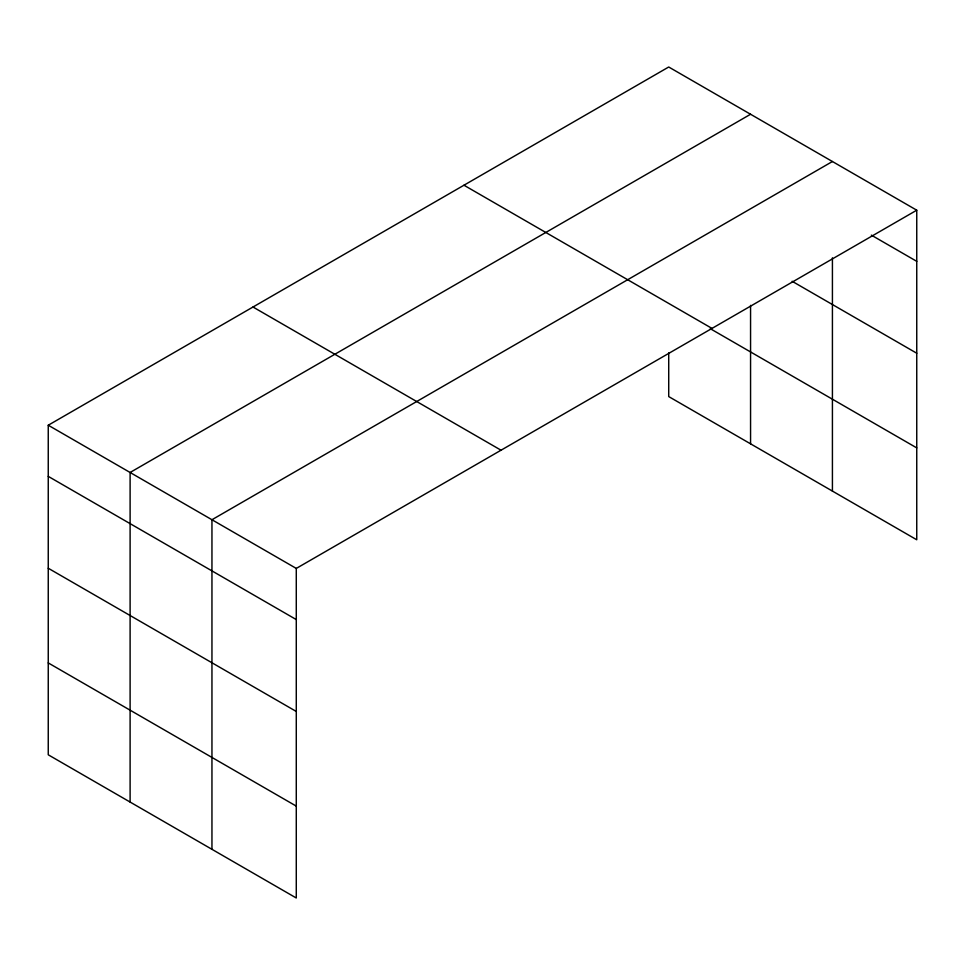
<?xml version="1.0" encoding="UTF-8"?>
<svg xmlns="http://www.w3.org/2000/svg" width="965" height="965" viewBox="0 0 965 965"><rect width="100%" height="100%" fill="white"/><g stroke="black" fill="none" stroke-linecap="round" stroke-linejoin="round"><path stroke-width="1.45" d="M832.421 257.848L832.421 491.089M668.721 352.888L668.721 396.579L916.75 539.773L916.75 210.201L668.721 67.007L48.25 425.227L48.25 754.799L296.279 897.993L296.279 568.421L48.25 425.227M750.565 114.256L130.106 472.476L130.106 802.06M832.421 161.517L211.95 519.737L211.95 849.309M296.279 568.421L916.75 210.201M871.347 235.134L916.75 261.346M792.144 281.285L916.75 353.226M463.96 185.22L712.001 328.414M710.288 328.691L916.75 447.893M252.999 307.015L501.04 450.209M48.25 476.372L296.279 619.578M48.25 568.252L296.279 711.458M48.25 662.919L296.279 806.113M750.565 305.374L750.565 443.828"/></g></svg>
